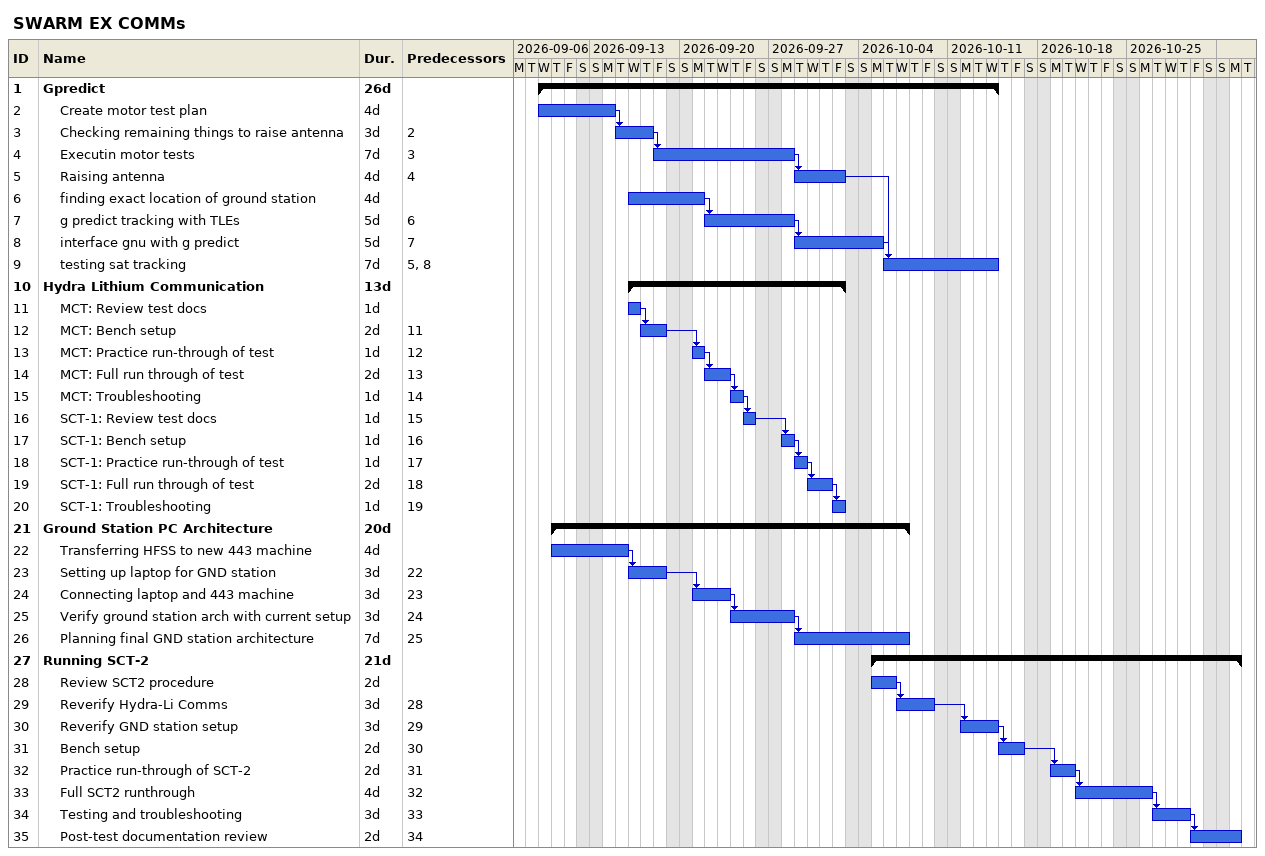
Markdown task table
SWARM EX COMMs

| ID | Level | Task | Duration | Start | Finish | Predecessors |
|---|---|---|---|---|---|---|
| 1 | 1 | **Gpredict** | 26d | 2026-09-09 | 2026-10-14 |  |
| 2 | 2 | Create motor test plan | 4d | 2026-09-09 | 2026-09-14 |  |
| 3 | 2 | Checking remaining things to raise antenna | 3d | 2026-09-15 | 2026-09-17 | 2 |
| 4 | 2 | Executin motor tests | 7d | 2026-09-18 | 2026-09-28 | 3 |
| 5 | 2 | Raising antenna | 4d | 2026-09-29 | 2026-10-02 | 4 |
| 6 | 2 | finding exact location of ground station | 4d | 2026-09-16 | 2026-09-21 |  |
| 7 | 2 | g predict tracking with TLEs | 5d | 2026-09-22 | 2026-09-28 | 6 |
| 8 | 2 | interface gnu with g predict | 5d | 2026-09-29 | 2026-10-05 | 7 |
| 9 | 2 | testing sat tracking | 7d | 2026-10-06 | 2026-10-14 | 5, 8 |
| 10 | 1 | **Hydra Lithium Communication** | 13d | 2026-09-16 | 2026-10-02 |  |
| 11 | 2 | MCT: Review test docs | 1d | 2026-09-16 | 2026-09-16 |  |
| 12 | 2 | MCT: Bench setup | 2d | 2026-09-17 | 2026-09-18 | 11 |
| 13 | 2 | MCT: Practice run-through of test | 1d | 2026-09-21 | 2026-09-21 | 12 |
| 14 | 2 | MCT: Full run through of test | 2d | 2026-09-22 | 2026-09-23 | 13 |
| 15 | 2 | MCT: Troubleshooting | 1d | 2026-09-24 | 2026-09-24 | 14 |
| 16 | 2 | SCT-1: Review test docs | 1d | 2026-09-25 | 2026-09-25 | 15 |
| 17 | 2 | SCT-1: Bench setup | 1d | 2026-09-28 | 2026-09-28 | 16 |
| 18 | 2 | SCT-1: Practice run-through of test | 1d | 2026-09-29 | 2026-09-29 | 17 |
| 19 | 2 | SCT-1: Full run through of test | 2d | 2026-09-30 | 2026-10-01 | 18 |
| 20 | 2 | SCT-1: Troubleshooting | 1d | 2026-10-02 | 2026-10-02 | 19 |
| 21 | 1 | **Ground Station PC Architecture** | 20d | 2026-09-10 | 2026-10-07 |  |
| 22 | 2 | Transferring HFSS to new 443 machine | 4d | 2026-09-10 | 2026-09-15 |  |
| 23 | 2 | Setting up laptop for GND station | 3d | 2026-09-16 | 2026-09-18 | 22 |
| 24 | 2 | Connecting laptop and 443 machine | 3d | 2026-09-21 | 2026-09-23 | 23 |
| 25 | 2 | Verify ground station arch with current setup | 3d | 2026-09-24 | 2026-09-28 | 24 |
| 26 | 2 | Planning final GND station architecture | 7d | 2026-09-29 | 2026-10-07 | 25 |
| 27 | 1 | **Running SCT-2** | 21d | 2026-10-05 | 2026-11-02 |  |
| 28 | 2 | Review SCT2 procedure | 2d | 2026-10-05 | 2026-10-06 |  |
| 29 | 2 | Reverify Hydra-Li Comms | 3d | 2026-10-07 | 2026-10-09 | 28 |
| 30 | 2 | Reverify GND station setup | 3d | 2026-10-12 | 2026-10-14 | 29 |
| 31 | 2 | Bench setup | 2d | 2026-10-15 | 2026-10-16 | 30 |
| 32 | 2 | Practice run-through of SCT-2 | 2d | 2026-10-19 | 2026-10-20 | 31 |
| 33 | 2 | Full SCT2 runthrough | 4d | 2026-10-21 | 2026-10-26 | 32 |
| 34 | 2 | Testing and troubleshooting | 3d | 2026-10-27 | 2026-10-29 | 33 |
| 35 | 2 | Post-test documentation review | 2d | 2026-10-30 | 2026-11-02 | 34 |
